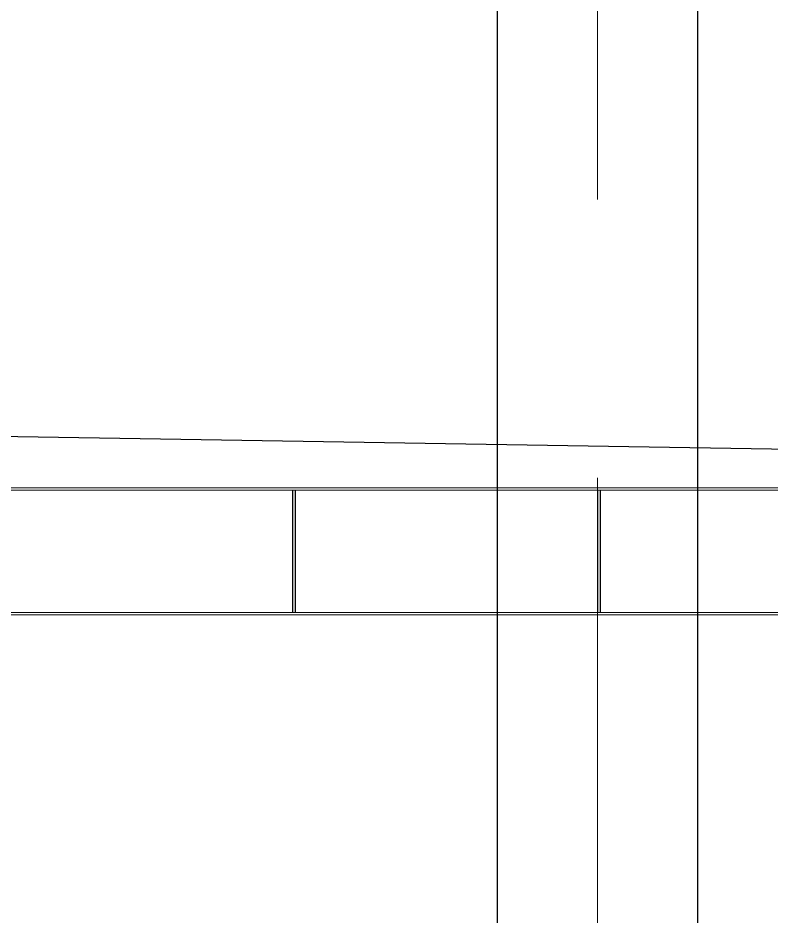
# Model space of a CAD drawing. Extents: x 1767995 to 4174245, y 542814 to 862564.
# Drawn here: x 2116112 to 2118481, y 581362 to 584186 of the extents above; entities that cross this region are included whole.
import ezdxf

# ---------------------------------------------------------------- set-up
doc = ezdxf.new("R2010")
doc.units = 0
doc.header["$LTSCALE"] = 3500
doc.linetypes.add('CENTER', pattern=[2, 1.25, -0.25, 0.25, -0.25])
doc.linetypes.add('DASHED', pattern=[0.75, 0.5, -0.25])
for name, color, linetype, lineweight in [('1粗实线', 1, 'Continuous', 30), ('3中心线', 6, 'CENTER', 18), ('6标注线', 7, 'Continuous', 13)]:
    doc.layers.add(name, color=color, linetype=linetype, lineweight=lineweight)
doc.layers.add('4虚线层', color=6, linetype='DASHED')
doc.layers.add('纵_地面线', color=30, linetype='Continuous')

# ---------------------------------------------------------------- blocks, each defined once
blk = doc.blocks.new('sdfsdf43')
at = {"layer": '1粗实线'}
for p, q in [((6471062, 1534998.9), (6471062, 1543510.2)), ((6471692, 1534998.9), (6471692, 1543510.2))]:
    blk.add_line(p, q, dxfattribs=at)
at = {"layer": '3中心线'}
blk.add_line((6471377, 1534998.9), (6471377, 1543510.2), dxfattribs=at)
blk = doc.blocks.new('AAA')
for p, q in [((12820.8, -24787.8), (3450.8, -24787.8)), ((4100.8, -24779.8), (12170.8, -24779.8)), ((3450.8, -25171.8), (12820.8, -25171.8)), ((12170.7, -25179.8), (4100.9, -25179.8))]:
    blk.add_line(p, q)
at = {"layer": '4虚线层'}
for p, q in [((5861.8, -24787.8), (5861.8, -25171.8)), ((5869.8, -24787.8), (5869.8, -25171.8)), ((6821.8, -24787.8), (6821.8, -25171.8)), ((6829.8, -24787.8), (6829.8, -25171.8))]:
    blk.add_line(p, q, dxfattribs=at)
blk = doc.blocks.new('A$C8d28a030')
blk.add_blockref('AAA', (-3365.4, 25419.8))

msp = doc.modelspace()

# ---------------------------------------------------------------- linework, layer by layer
at = {"layer": '纵_地面线', "color": 5, "flags": 128}
msp.add_lwpolyline([(2082172.8, 582082.7), (2088672.8, 583197.5), (2098672.8, 583516.5), (2108672.8, 582993.5), (2118672.8, 582827.5), (2128672.8, 582818.5), (2138672.8, 582804.5), (2148672.8, 582735.5), (2158672.8, 582532.5), (2168672.8, 582499.5), (2178672.8, 582669.5), (2188672.8, 582753.5), (2198672.8, 582836.5), (2208672.8, 582899.5), (2218672.8, 582895.5), (2222300.4, 582898.4)], dxfattribs=at)

# ---------------------------------------------------------------- block references
at = {"layer": '3中心线'}
msp.add_blockref('sdfsdf43', (-4353441.3, -956633.6), dxfattribs=at)
at = {"layer": '6标注线'}
msp.add_blockref('A$C8d28a030', (2114479.4, 582068.8), dxfattribs=at)

doc.saveas('drawing.dxf')
